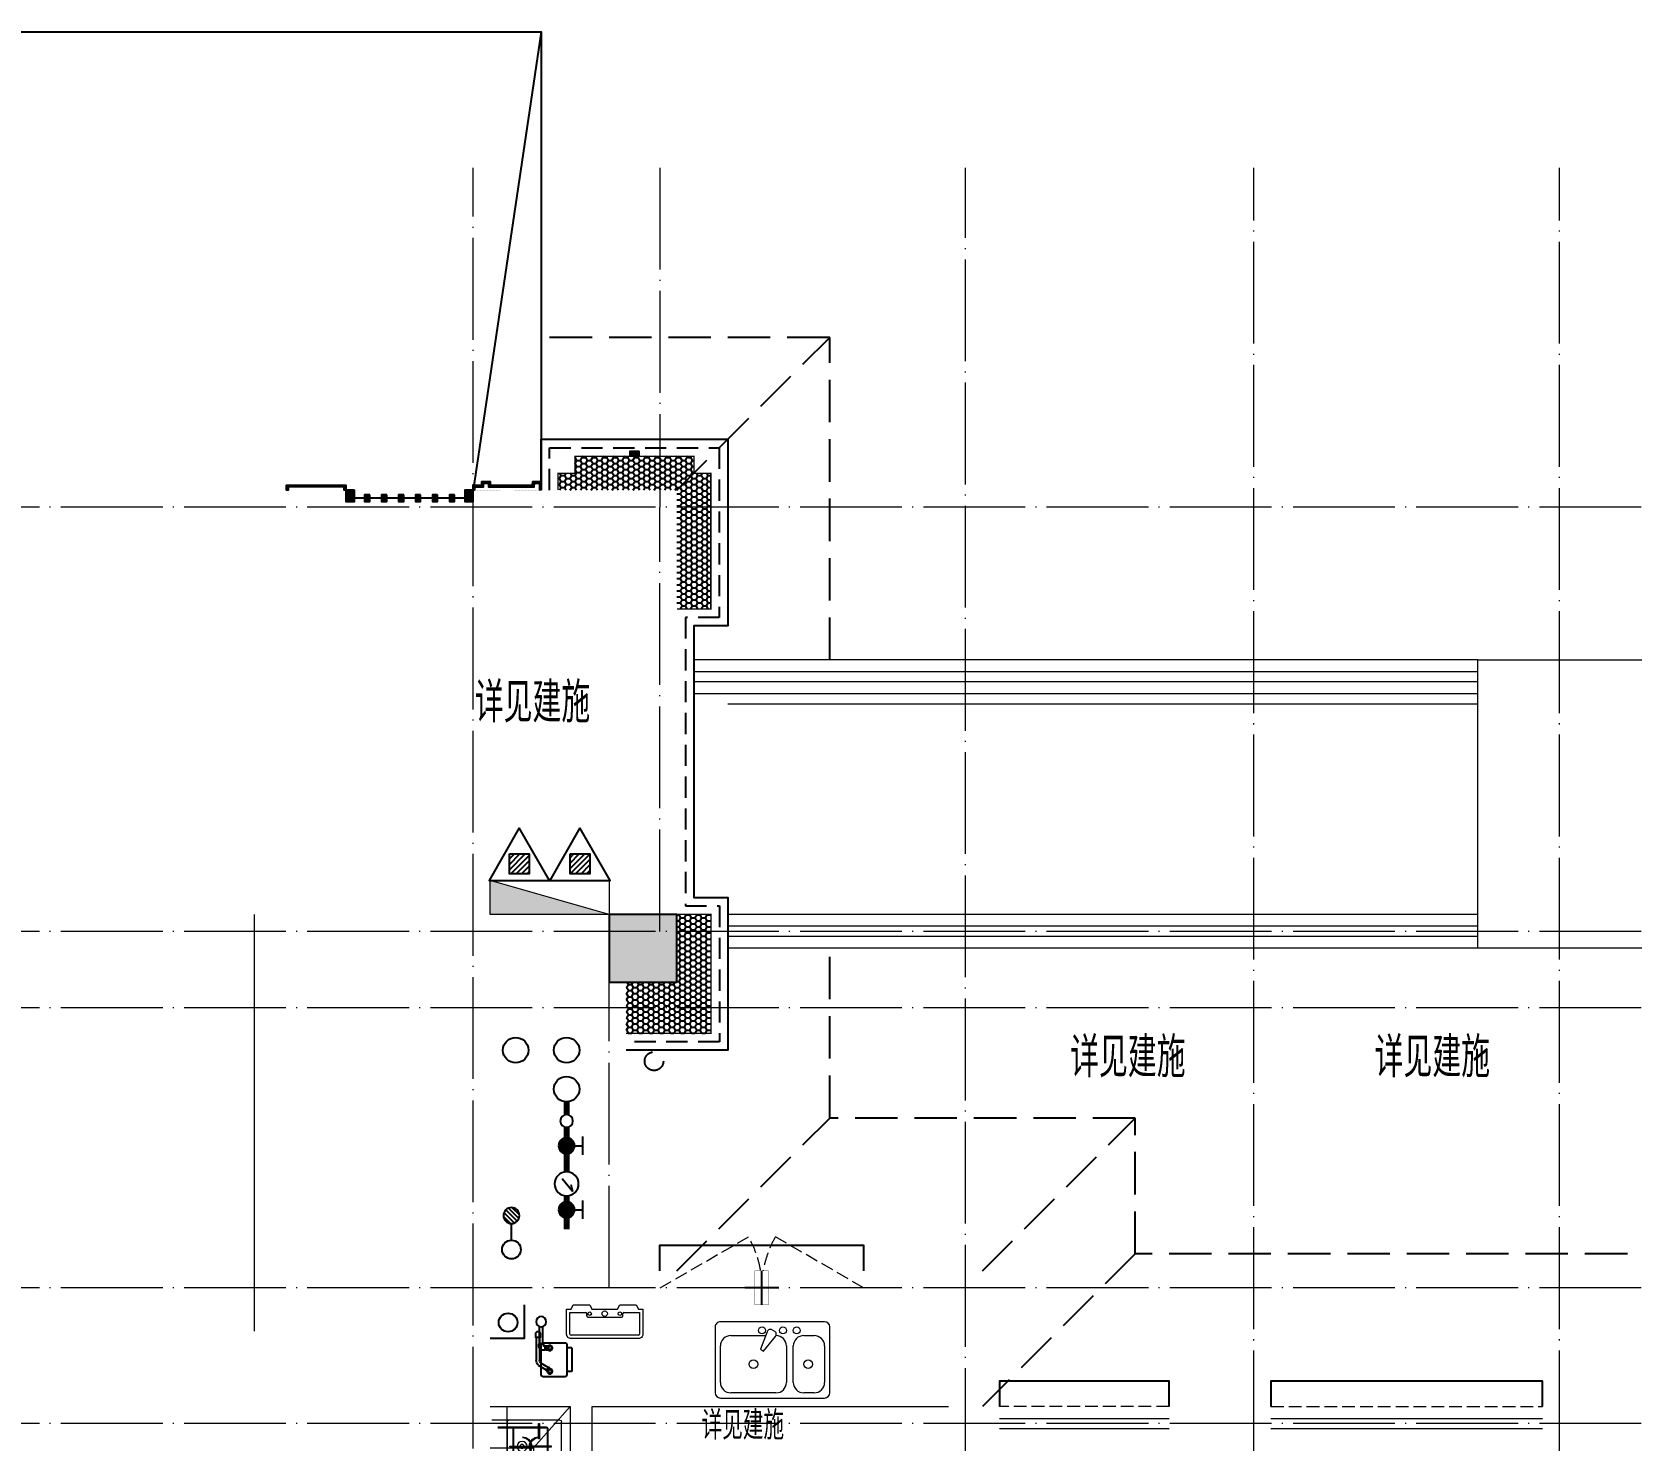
# Model space of a CAD drawing. Extents: x -518115 to 389031, y -209821 to 1628073.
# Drawn here: x 24617 to 34038, y 682660 to 690957 of the extents above; entities that cross this region are included whole.
import ezdxf

# ---------------------------------------------------------------- set-up
doc = ezdxf.new("R2010")
doc.units = 0
doc.header["$LTSCALE"] = 1000
doc.header["$MEASUREMENT"] = 0
for name, pattern in [('DASH', [0.35, 0.25, -0.1]), ('DOTE', [2.42, 2, -0.2, 0.02, -0.2]), ('HIDDEN', [0.375, 0.25, -0.125])]:
    doc.linetypes.add(name, pattern=pattern)
for name, color, linetype in [('A-EQPM-MECH', 191, 'Continuous'), ('AH-FURNITURE', 1, 'Continuous'), ('EQUIP_地漏', 7, 'Continuous'), ('EQUIP_消防', 7, 'Continuous'), ('IP-bath&kitchen-JOHNSON', 4, 'Continuous'), ('PUB_TEXT', 4, 'Continuous'), ('VPIPE-中水', 122, 'Continuous'), ('VPIPE-凝结', 150, 'Continuous'), ('VPIPE-废水', 31, 'Continuous'), ('VPIPE-消防', 1, 'TG_X'), ('VPIPE-给水', 3, 'TG_J'), ('VPIPE-雨水', 4, 'DASH'), ('卫生间', 6, 'Continuous'), ('建筑-排气道', 9, 'Continuous'), ('机电标识类', 1, 'Continuous'), ('污水', 3, 'Continuous'), ('看线', 251, 'Continuous'), ('立面', 73, 'Continuous'), ('立面-看线', 251, 'Continuous'), ('给水', 4, 'Continuous'), ('铝合金', 144, 'Continuous')]:
    doc.layers.add(name, color=color, linetype=linetype)
for name, color, linetype, lineweight in [('DOTE', 19, 'DOTE', 9), ('EQUIP_消火栓', 242, 'Continuous', 18), ('LVTRY', 1, 'Continuous', 13), ('PUB_HATCH', 8, 'Continuous', 9), ('STAIR', 2, 'Continuous', 18), ('WINDOW', 144, 'Continuous', 15), ('平面-栏杆', 135, 'Continuous', 15), ('平面-看线', 45, 'Continuous', 15), ('平面-空调室内机', 176, 'Continuous', 9), ('平面-空调预留孔', 173, 'Continuous', 15), ('空调', 76, 'Continuous', 13), ('立面-洞口示意', 152, 'Continuous', 13)]:
    doc.layers.add(name, color=color, linetype=linetype, lineweight=lineweight)
doc.styles.add('_TCH_AXIS', font='COMPLEX', dxfattribs={"bigfont": 'GBCBIG'})
doc.styles.add('DIM_FONT', font='SIMPLEX.shx', dxfattribs={"width": 0.56})
doc.styles.add('TG_LINETYPE', font='SIMPLEX', dxfattribs={"width": 0.8, "height": 3, "bigfont": 'HZTXT'})
doc.linetypes.add('TG_J', pattern='A,2,-0.22,["J",TG_LINETYPE,S=0.1,R=0,X=-0.18,Y=-0.15],0', length=2.22)
doc.linetypes.add('TG_X', pattern='A,4,-0.3,["X",TG_LINETYPE,S=0.1,R=0,X=-0.23,Y=-0.15],0', length=4.3)

# ---------------------------------------------------------------- blocks, each defined once
blk = doc.blocks.new('rtyg7uyhg')
at = {"layer": 'LVTRY'}
for p, q in [((193590.3, 45458.1), (193590.3, 45069.5)), ((194234.6, 45488.8), (193621, 45488.8)), ((193896.4, 45429.9), (193857.6, 45326.3)), ((193925.8, 45440.4), (193940.1, 45432.2)), ((194265.3, 45069.5), (194265.3, 45458.1)), ((193621, 45130.8), (193621, 45345.6)), ((193682.3, 45407), (193887.8, 45407)), ((193857.6, 45326.3), (193875.3, 45316)), ((193875.3, 45316), (193945.6, 45401.5)), ((194009.6, 45345.6), (194009.6, 45130.8)), ((194050.5, 45130.8), (194050.5, 45345.6)), ((194111.9, 45407), (194173.3, 45407)), ((194234.6, 45345.6), (194234.6, 45130.8)), ((193621, 45038.8), (194234.6, 45038.8)), ((193948.3, 45069.5), (193682.3, 45069.5)), ((194173.3, 45069.5), (194111.9, 45069.5))]:
    blk.add_line(p, q, dxfattribs=at)
for centre, radius in [((193866.4, 45437.7), 20.5), ((193989.2, 45437.7), 20.5), ((194071, 45437.7), 20.5), ((193815.3, 45238.2), 25.6), ((194137.5, 45238.2), 25.6)]:
    blk.add_circle(centre, radius, dxfattribs=at)
for centre, radius, start, end in [((193621, 45458.1), 30.7, 89.99999, 179.99999), ((193915.6, 45422.7), 20.5, 59.99999, 159.46231), ((193929.8, 45414.5), 20.5, 320.53767, 59.99999), ((194234.6, 45458.1), 30.7, 359.99999, 89.99999), ((193682.3, 45345.6), 61.4, 89.99999, 179.99999), ((193948.3, 45345.6), 61.4, 359.99999, 89.99999), ((194111.9, 45345.6), 61.4, 89.99999, 179.99999), ((194173.3, 45345.6), 61.4, 359.99999, 89.99999), ((193682.3, 45130.8), 61.4, 179.99999, 269.99999), ((193948.3, 45130.8), 61.4, 269.99999, 359.99999), ((194111.9, 45130.8), 61.4, 179.99999, 269.99999), ((194173.3, 45130.8), 61.4, 269.99999, 359.99999), ((193621, 45069.5), 30.7, 179.99999, 269.99999), ((194234.6, 45069.5), 30.7, 269.99999, 359.99999)]:
    blk.add_arc(centre, radius, start, end, dxfattribs=at)
at = {"layer": 'LVTRY', "style": 'DIM_FONT', "width": 0.8, "flags": 9}
for tag in ['YSIZE', 'XSIZE']:
    blk.add_attdef(tag, (193927.8, 45487.8), '', height=0.5, rotation=89.99999, dxfattribs=at)
blk = doc.blocks.new('A$C60D053AF')
at = {"layer": 'AH-FURNITURE', "color": 8}
for p, q in [((232.5, -90), (128.3, -90)), ((192.5, -71), (327.6, -71)), ((192.5, -91), (327.6, -91)), ((355.9, -82.7), (384.2, -129)), ((232.5, -110), (128.3, -110)), ((245, -129.5), (245, -122.5)), ((265, -129.5), (265, -122.5)), ((341.7, -96.9), (370, -143.2)), ((255, -281), (255, -251)), ((255, -281), (393, -281)), ((393, -281), (393, -251))]:
    blk.add_line(p, q, dxfattribs=at)
for points in [[(170, -68, 1), (170, -94), (192.5, -94), (192.5, -68)], [(268, -122.5), (268, -107, 0.414214), (248, -87), (232.5, -87), (232.5, -113), (242, -113), (242, -122.5)], [(234, -251), (414, -251, 0.414214), (424, -241), (424, -111, 0.414214), (414, -101), (234, -101, 0.414214), (224, -111), (224, -241, 0.414214)], [(242, -152, 1), (268, -152), (268, -129.5), (242, -129.5)], [(383.8, -161.2, 1), (402.2, -142.8), (386.3, -126.9), (367.9, -145.3)]]:
    blk.add_lwpolyline(points, format="xyb", close=True, dxfattribs=at)
for centre, radius in [((100, -100), 30), ((255, -152), 15), ((255, -152), 10), ((393, -152), 15), ((393, -152), 10)]:
    blk.add_circle(centre, radius, dxfattribs=at)
for radius in [40, 20]:
    blk.add_arc((327.6, -111), radius, 45, 90, dxfattribs=at)
blk = doc.blocks.new('A-Kitchen-7')
at = {"layer": 'LVTRY'}
for p, q in [((-519, 780), (-7, 834)), ((-7, 834), (-4, 811)), ((-515, 756), (-519, 780)), ((-4, 811), (-515, 756)), ((515, 756), (-515, 756)), ((-515, 756), (-515, 40)), ((-486, 761), (-485, 756)), ((-29, 767), (-112, 756)), ((-29, 767), (-35, 806)), ((515, 780), (0, 780)), ((0, 756), (0, 780)), ((515, 756), (515, 780)), ((515, 40), (515, 756)), ((-515, 40), (515, 40))]:
    blk.add_line(p, q, dxfattribs=at)
blk.add_lwpolyline([(-469, 40), (-469, 0), (469, 0), (469, 40)], close=True, dxfattribs=at)
blk = doc.blocks.new('*U70')
h = blk.add_hatch(color=5)
h.set_gradient(color1=(0, 0, 255), rotation=180, tint=1)
h.paths.add_polyline_path([(0, 0), (-6.35, -6.35), (-6.35, -2.159), (-15, -2.159), (-15, 2.159), (-6.35, 2.159), (-6.35, 6.35)])
at = {"color": 0, "linetype": 'Continuous'}
blk.add_lwpolyline([(0, 0), (-6.35, -6.35), (-6.35, -2.159), (-15, -2.159), (-15, 2.159), (-6.35, 2.159), (-6.35, 6.35)], close=True, dxfattribs=at)
blk = doc.blocks.new('sgrsefv')
at = {"layer": 'PUB_HATCH'}
blk.add_hatch(color=256, dxfattribs=at).paths.add_polyline_path([(1112933.3, 840916.3), (1112933.3, 840646.3), (1113073.3, 840646.3), (1113073.3, 840661.3), (1112968.3, 840661.3), (1112948.3, 840681.3), (1112948.3, 840881.3), (1112968.3, 840901.3), (1113288.3, 840901.3), (1113308.3, 840881.3), (1113308.3, 840681.3), (1113288.3, 840661.3), (1113183.3, 840661.3), (1113183.3, 840646.3), (1113323.3, 840646.3), (1113323.3, 840916.3)])
at = {"layer": 'LVTRY', "color": 1}
for p, q in [((1113073.3, 840661.3), (1113073.3, 840646.3)), ((1113183.3, 840661.3), (1113183.3, 840646.3))]:
    blk.add_line(p, q, dxfattribs=at)
for points in [[(1112918.3, 840931.3), (1113338.3, 840931.3), (1113338.3, 840631.3), (1112918.3, 840631.3)], [(1112933.3, 840916.3), (1113323.3, 840916.3), (1113323.3, 840646.3), (1112933.3, 840646.3)], [(1113288.3, 840661.3), (1112968.3, 840661.3), (1112948.3, 840681.3), (1112948.3, 840881.3), (1112968.3, 840901.3), (1113288.3, 840901.3), (1113308.3, 840881.3), (1113308.3, 840681.3), (1113288.3, 840661.3)]]:
    blk.add_lwpolyline(points, close=True, dxfattribs=at)
at = {"layer": '立面-洞口示意'}
blk.add_lwpolyline([(1112918.3, 840931.3), (1113181.8, 840837.4), (1113338.3, 840631.3)], dxfattribs=at)
at = {"layer": '建筑-排气道', "xscale": -5, "yscale": 5, "zscale": 5, "rotation": 270}
blk.add_blockref('*U70', (1113118.4, 840599), dxfattribs=at)
blk = doc.blocks.new('FRSDFDGDGDRGDR')
at = {"layer": '平面-空调预留孔'}
for p, q in [((699612.3, 775044), (699612.3, 775441.2)), ((699618.9, 775447.8), (699746.3, 775447.8)), ((699746.3, 775447.8), (699746.3, 775355.4)), ((699719.9, 775342.2), (699719.9, 775143)), ((699726.5, 775348.8), (699739.7, 775348.8)), ((699726.5, 775136.4), (699739.7, 775136.4)), ((699746.3, 775129.8), (699746.3, 775037.4)), ((699746.3, 775037.4), (699618.9, 775037.4))]:
    blk.add_line(p, q, dxfattribs=at)
blk.add_lwpolyline([(699766.1, 775166.7), (699792.5, 775153.5), (699792.5, 775057.2), (699766.1, 775044), (699766.1, 775017.6), (699618.9, 775017.6, -0.414214), (699592.5, 775044), (699592.5, 775441.2, -0.414214), (699618.9, 775467.6), (699766.1, 775467.6), (699766.1, 775441.2), (699792.5, 775428), (699792.5, 775331.6), (699766.1, 775318.4)], format="xyb", close=True, dxfattribs=at)
for centre, radius in [((699739.7, 775331.6), 10.6), ((699739.7, 775243.2), 15.8), ((699739.7, 775153.5), 10.6)]:
    blk.add_circle(centre, radius, dxfattribs=at)
for centre, start, end in [((699618.9, 775441.2), 90, 180), ((699726.5, 775342.2), 90, 180), ((699739.7, 775355.4), 270, 360), ((699726.5, 775143), 180, 270), ((699739.7, 775129.8), 0, 90), ((699618.9, 775044), 180, 270)]:
    blk.add_arc(centre, 6.6, start, end, dxfattribs=at)
blk = doc.blocks.new('GDGDRGDRGRD')
at = {"layer": 'LVTRY', "color": 251}
for p, q in [((430080.5, 371515.4), (429864.6, 371758.3)), ((430334.8, 371758.3), (429864.6, 371758.3)), ((429864.6, 371758.3), (429864.6, 370858.3)), ((430234.8, 370858.3), (430234.8, 371758.3)), ((430334.8, 371515.4), (430080.5, 371515.4)), ((430080.5, 371515.4), (430080.5, 371100.3)), ((429864.6, 370858.3), (430080.5, 371100.3)), ((430080.5, 371100.3), (430334.8, 371100.3)), ((429864.6, 370858.3), (430334.8, 370858.3))]:
    blk.add_line(p, q, dxfattribs=at)
at = {"layer": 'LVTRY'}
for p, q in [((429924.8, 371678.3), (430324.8, 371678.3)), ((429914.8, 370948.3), (429914.8, 371668.3)), ((429994.8, 371628.3), (429994.8, 371418.3)), ((429999.8, 371628.3), (429999.8, 371418.3)), ((430289.8, 371638.3), (430004.8, 371638.3)), ((430289.8, 371633.3), (430004.8, 371633.3)), ((430045.1, 371658.3), (430045.1, 371568.3)), ((430049.6, 371658.3), (430045.1, 371658.3)), ((430049.6, 371568.3), (430049.6, 371658.3)), ((430194.8, 371418.3), (430194.8, 371628.3)), ((430199.8, 371418.3), (430199.8, 371628.3)), ((430234.8, 371668.3), (430234.8, 370948.3)), ((429974.8, 371525.6), (430102.3, 371525.6)), ((429974.8, 371521.1), (429974.8, 371525.6)), ((430102.3, 371521.1), (429974.8, 371521.1)), ((430045.1, 371568.3), (430049.6, 371568.3)), ((430219.8, 371525.6), (430092.3, 371525.6)), ((430092.3, 371525.6), (430092.3, 371521.1)), ((430092.3, 371521.1), (430219.8, 371521.1)), ((430102.3, 371525.6), (430102.3, 371521.1)), ((430219.8, 371521.1), (430219.8, 371525.6)), ((430234.8, 371100.3), (430234.8, 371515.4)), ((430004.8, 371413.3), (430289.8, 371413.3)), ((430004.8, 371408.3), (430289.8, 371408.3)), ((430045.1, 371388.3), (430045.1, 371478.3)), ((430045.1, 371478.3), (430049.6, 371478.3)), ((430049.6, 371478.3), (430049.6, 371388.3)), ((429935.4, 371358.3), (429974.2, 371358.3)), ((429954.8, 371338.9), (429954.8, 371377.7)), ((430049.6, 371388.3), (430045.1, 371388.3)), ((429935.4, 371258.3), (429974.2, 371258.3)), ((429954.8, 371238.9), (429954.8, 371277.7)), ((430004.8, 371208.3), (430289.8, 371208.3)), ((430045.1, 371228.3), (430045.1, 371138.3)), ((430049.6, 371228.3), (430045.1, 371228.3)), ((430049.6, 371138.3), (430049.6, 371228.3)), ((429994.8, 370988.3), (429994.8, 371198.3)), ((429999.8, 370988.3), (429999.8, 371198.3)), ((430004.8, 371203.3), (430289.8, 371203.3)), ((430045.1, 371138.3), (430049.6, 371138.3)), ((430194.8, 371198.3), (430194.8, 370988.3)), ((430199.8, 371198.3), (430199.8, 370988.3)), ((430102.3, 371095.6), (429974.8, 371095.6)), ((429974.8, 371095.6), (429974.8, 371091.1)), ((429974.8, 371091.1), (430102.3, 371091.1)), ((430045.1, 370958.3), (430045.1, 371048.3)), ((430045.1, 371048.3), (430049.6, 371048.3)), ((430049.6, 371048.3), (430049.6, 370958.3)), ((430092.3, 371091.1), (430092.3, 371095.6)), ((430092.3, 371095.6), (430219.8, 371095.6)), ((430219.8, 371091.1), (430092.3, 371091.1)), ((430102.3, 371091.1), (430102.3, 371095.6)), ((430219.8, 371095.6), (430219.8, 371091.1)), ((430324.8, 370938.3), (429924.8, 370938.3)), ((430289.8, 370983.3), (430004.8, 370983.3)), ((430289.8, 370978.3), (430004.8, 370978.3)), ((430049.6, 370958.3), (430045.1, 370958.3))]:
    blk.add_line(p, q, dxfattribs=at)
blk.add_lwpolyline([(429608.8, 370758.3), (429734.8, 370758.3), (429734.8, 371758.3), (427634.8, 371758.3)], dxfattribs=at)
for centre, radius in [((430147.3, 371523.3), 29.7), ((430147.3, 371523.3), 11.7), ((429954.8, 371358.3), 17), ((429954.8, 371258.3), 17), ((430147.3, 371093.3), 29.7), ((430147.3, 371093.3), 11.7)]:
    blk.add_circle(centre, radius, dxfattribs=at)
for centre, radius, start, end in [((429924.8, 371668.3), 10, 90, 180), ((430224.8, 371668.3), 10, 0, 90), ((430004.8, 371628.3), 10, 90, 180), ((430004.8, 371628.3), 5, 90, 180), ((430189.8, 371628.3), 10, 0, 90), ((430189.8, 371628.3), 5, 0, 90), ((430047.3, 371523.3), 56.7, 2.27424, 87.72576), ((430047.3, 371523.3), 52.2, 2.47041, 87.52959), ((430047.3, 371523.3), 56.7, 272.27424, 357.72576), ((430047.3, 371523.3), 52.2, 272.47041, 357.52959), ((430147.3, 371523.3), 56.7, 92.27424, 177.72576), ((430147.3, 371523.3), 56.7, 182.27424, 267.72576), ((430147.3, 371523.3), 52.2, 92.47041, 177.52959), ((430147.3, 371523.3), 52.2, 182.47041, 267.52959), ((430004.8, 371418.3), 10, 180, 270), ((430004.8, 371418.3), 5, 180, 270), ((430189.8, 371418.3), 5, 270, 0), ((430189.8, 371418.3), 10, 270, 0), ((430004.8, 371198.3), 10, 90, 180), ((430189.8, 371198.3), 10, 0, 90), ((430004.8, 371198.3), 5, 90, 180), ((430047.3, 371093.3), 56.7, 2.27424, 87.72576), ((430047.3, 371093.3), 52.2, 2.47041, 87.52959), ((430147.3, 371093.3), 56.7, 92.27424, 177.72576), ((430147.3, 371093.3), 52.2, 92.47041, 177.52959), ((430189.8, 371198.3), 5, 0, 90), ((430047.3, 371093.3), 56.7, 272.27424, 357.72576), ((430047.3, 371093.3), 52.2, 272.47041, 357.52959), ((430147.3, 371093.3), 56.7, 182.27424, 267.72576), ((430147.3, 371093.3), 52.2, 182.47041, 267.52959), ((429924.8, 370948.3), 10, 180, 270), ((430004.8, 370988.3), 10, 180, 270), ((430004.8, 370988.3), 5, 180, 270), ((430189.8, 370988.3), 5, 270, 0), ((430189.8, 370988.3), 10, 270, 0), ((430224.8, 370948.3), 10, 270, 0)]:
    blk.add_arc(centre, radius, start, end, dxfattribs=at)
at = {"xscale": -1, "rotation": 270}
blk.add_blockref('FRSDFDGDGDRGDR', (-345582.7, -327434.2), dxfattribs=at)
at = {"xscale": -1}
blk.add_blockref('rtyg7uyhg', (622599.6, 326769.5), dxfattribs=at)
for name, p, rotation in [('A$C60D053AF', (430134.8, 372358.3), 270), ('sgrsefv', (1543253.1, 1211089.9), 180)]:
    blk.add_blockref(name, p, dxfattribs=dict(rotation=rotation))
at = {"layer": 'LVTRY', "color": 1, "extrusion": (0, 0, -1), "xscale": -0.7999999999883585, "yscale": 0.7999999999883585, "zscale": -0.7999999999883585}
blk.add_blockref('A-Kitchen-7', (-429196.8, 370158.6), dxfattribs=at)
blk = doc.blocks.new('A$C2705576B')
at = {"layer": '给水'}
h = blk.add_hatch(color=256, dxfattribs=at)
edge = h.paths.add_edge_path()
edge.add_arc((417.5, -1741.2), 47.2, 0, 360)
h = blk.add_hatch(color=256, dxfattribs=at)
edge = h.paths.add_edge_path()
edge.add_arc((794.7, -1741.2), 47.2, 0, 360)
for p, q in [((363.1, -1645.4), (471.8, -1645.4)), ((417.5, -1741.2), (417.5, -1645.4)), ((740.3, -1645.4), (849, -1645.4)), ((794.7, -1741.2), (794.7, -1645.4)), ((601.1, -1768.1), (525.3, -1704.3)), ((525.3, -1704.3), (564, -1715))]:
    blk.add_line(p, q, dxfattribs=at)
at = {"layer": '给水', "const_width": 35.4}
for points in [[(499.1, -1741.2), (302.5, -1741.2)], [(903.5, -1741.2), (640.6, -1741.2)], [(1052.8, -1741.2), (978.5, -1741.2)]]:
    blk.add_lwpolyline(points, dxfattribs=at)
at = {"layer": '给水'}
for centre, radius in [((417.5, -1741.2), 47.2), ((569.8, -1741.2), 70.8), ((794.7, -1741.2), 47.2), ((941, -1741.2), 37.5)]:
    blk.add_circle(centre, radius, dxfattribs=at)
blk = doc.blocks.new('$TwtSys$00000141')
at = {"color": 1}
for p, q in [((-47.1, 3.8), (-5, 45.9)), ((-47.1, 3.8), (-5, 45.9)), ((-43.6, -17.5), (17.5, 43.6)), ((-43.6, -17.5), (17.5, 43.6)), ((-33.2, -33.2), (33.2, 33.2)), ((-33.2, -33.2), (33.2, 33.2)), ((-16.2, -43.5), (43.8, 16.4)), ((-16.2, -43.5), (43.8, 16.4)), ((5.7, -46.1), (46.1, -5.7)), ((5.7, -46.1), (46.1, -5.7))]:
    blk.add_line(p, q, dxfattribs=at)
blk.add_circle((0, 0), 47, dxfattribs=at)
blk.add_circle((0, 0), 47, dxfattribs=at)
blk = doc.blocks.new('dongkong')
blk.add_wipeout([(-603756, 210771), (-603756, 210570.8), (-603836, 210570.8), (-603836, 210771)])
at = {"layer": '机电标识类', "color": 250, "linetype": 'DASH', "ltscale": 400}
for p, q in [((-603796, 210771), (-603796, 210570.8)), ((-603896, 210670.7), (-603696, 210670.7))]:
    blk.add_line(p, q, dxfattribs=at)
at = {"layer": '空调', "color": 6, "linetype": 'DASH', "const_width": 2}
blk.add_lwpolyline([(-603756, 210771), (-603756, 210570.8), (-603836, 210570.8), (-603836, 210771)], close=True, dxfattribs=at)
blk = doc.blocks.new('A$C1F074C3D')
at = {"layer": 'STAIR'}
blk.add_line((-1190, 4160), (-1190, 1703.5), dxfattribs=at)
blk = doc.blocks.new('$TwtSys$00000434')
for p, q in [((-0.5, 0.5), (-0.5, -0.5)), ((-0.5, -0.5), (0.5, 0.5)), ((0.5, 0.5), (-0.5, 0.5)), ((0.5, -0.5), (0.5, 0.5)), ((-0.5, -0.5), (0.5, -0.5))]:
    blk.add_line(p, q)
blk.add_solid([(0.5, -0.5), (0.5, 0.5), (-0.5, -0.5)])
blk = doc.blocks.new('$TwtSys$00000546')
h = blk.add_hatch()
h.set_pattern_fill('ANSI31', color=1, scale=200, style=0)
h.set_pattern_definition([(45, (-38543.802, -6670.83), (-17.67767, 17.67767), [])])
h.paths.add_polyline_path([(-65, 174), (65, 174), (65, 44), (-65, 44)])
at = {"color": 1}
for points in [[(0, 344), (-198, 0), (198, 0)], [(-65, 174), (65, 174), (65, 44), (-65, 44)]]:
    blk.add_lwpolyline(points, close=True, dxfattribs=at)
blk = doc.blocks.new('HFHFTHFD')
at = {"layer": 'DOTE', "linetype": 'DOTE', "ltscale": 0.3}
for p, q in [((434516.6, 603949.1), (434516.6, 612948.8)), ((437416.6, 604548.8), (437416.6, 612948.8)), ((439116.6, 601748.8), (439116.6, 612948.8)), ((440916.6, 601748.8), (440916.6, 612948.8)), ((472616.6, 610948.8), (418616.6, 610948.8)), ((435616.6, 608448.8), (435616.6, 610948.8)), ((472616.6, 608448.8), (418616.6, 608448.8)), ((435316.6, 606348.8), (435316.6, 608448.8)), ((472616.6, 607998.8), (418616.6, 607998.8)), ((472616.6, 606348.8), (418616.6, 606348.8)), ((472616.6, 605548.8), (418616.6, 605548.8))]:
    blk.add_line(p, q, dxfattribs=at)
blk = doc.blocks.new('A$C148B7D8E')
at = {"layer": '卫生间', "color": 159, "linetype": 'DASH', "true_color": 0x22346e}
for p, q in [((15200, 14500), (16100, 15400)), ((15200, 9900), (16100, 10800)), ((17000, 9900), (17900, 10800)), ((17900, 10000), (17000, 9100))]:
    blk.add_line(p, q, dxfattribs=at)
for points in [[(16100, 13500), (16100, 15400), (14400.2, 15400)], [(25100, 9000), (24300, 9000), (24300, 10000), (17900, 10000), (17900, 10800), (16100, 10800), (16100, 11800)]]:
    blk.add_lwpolyline(points, dxfattribs=at)
blk = doc.blocks.new('A$C028C60F5')
at = {"color": 6}
blk.add_lwpolyline([(400, 0), (0, 0), (0, -400), (400, -400)], close=True, dxfattribs=at)
at = {"layer": 'PUB_HATCH'}
blk.add_solid([(0, -400), (400, -400), (0, 0), (400, 0)], dxfattribs=at)
blk = doc.blocks.new('A$C3EFA6995')
for p in [(9700, -2400), (15900, -2400)]:
    blk.add_blockref('A$C028C60F5', p)

msp = doc.modelspace()

# ---------------------------------------------------------------- hatches: boundary and pattern name
at = {"layer": '立面'}
h = msp.add_hatch(dxfattribs=at)
h.set_pattern_fill('ANSI31', color=251, scale=2)
h.set_pattern_definition([(45, (-866233.452, -107108.3295), (-2.24506403, 2.24506403), [])])
h.paths.add_polyline_path([(28191.3, 688457.2), (28141.3, 688457.2), (28141.3, 688487.2), (28191.3, 688487.2)])
h = msp.add_hatch(dxfattribs=at)
h.set_pattern_fill('ANSI31', color=251, scale=2)
h.set_pattern_definition([(45, (-866433.452, -108177.829), (-2.24506403, 2.24506403), [])])
edge = h.paths.add_edge_path()
edge.add_line((26466.6, 688257.2), (26456.6, 688257.2))
edge.add_line((26456.6, 688257.2), (26456.6, 688277.2))
edge.add_line((26456.6, 688277.2), (26126.6, 688277.2))
edge.add_line((26126.6, 688277.2), (26126.6, 688257.3))
edge.add_line((26126.6, 688257.3), (26116.6, 688257.2))
edge.add_line((26116.6, 688257.2), (26116.6, 688287.2))
edge.add_line((26116.6, 688287.2), (26466.6, 688287.2))
edge.add_line((26466.6, 688287.2), (26466.6, 688257.2))
h = msp.add_hatch(dxfattribs=at)
h.set_pattern_fill('ANSI31', color=251, scale=2)
h.set_pattern_definition([(45, (-677585.9357, -266823.3383), (-2.24506403, 2.24506403), [])])
h.paths.add_polyline_path([(26516.6, 688257.2), (26466.6, 688257.2), (26466.6, 688190.5), (26516.6, 688190.5)])
h = msp.add_hatch(dxfattribs=at)
h.set_pattern_fill('ANSI31', color=251, scale=2)
h.set_pattern_definition([(45, (-678285.939, -266823.342), (-2.24506403, 2.24506403), [])])
h.paths.add_polyline_path([(27216.6, 688257.2), (27166.6, 688257.2), (27166.6, 688190.5), (27216.6, 688190.5)])
h = msp.add_hatch(dxfattribs=at)
h.set_pattern_fill('ANSI31', color=251, scale=2)
h.set_pattern_definition([(45, (-678225.7032, -266823.1597), (-2.24506403, 2.24506403), [])])
h.paths.add_polyline_path([(27616.3, 688257.3), (27216.6, 688257.3), (27216.6, 688287.3), (27266.6, 688287.3), (27266.6, 688307.4), (27316.6, 688307.4), (27316.6, 688287.4), (27566.5, 688287.1), (27566.6, 688307.4), (27616.3, 688307.4)])
h.paths.add_polyline_path([(27606.3, 688257.3), (27226.6, 688257.3), (27226.6, 688277.3), (27276.6, 688277.3), (27276.6, 688297.4), (27306.6, 688297.4), (27306.6, 688277.4), (27576.4, 688277.1), (27576.5, 688297.4), (27606.3, 688297.4)])
h = msp.add_hatch(dxfattribs=at)
h.set_pattern_fill('ANSI31', color=251, scale=2)
h.set_pattern_definition([(45, (-677675.9383, -266823.3472), (-2.24506403, 2.24506403), [])])
h.paths.add_polyline_path([(26606.6, 688230.2), (26576.6, 688230.2), (26576.6, 688190.5), (26606.6, 688190.5)])
h = msp.add_hatch(dxfattribs=at)
h.set_pattern_fill('ANSI31', color=251, scale=2)
h.set_pattern_definition([(45, (-677775.9383, -266823.3463), (-2.24506403, 2.24506403), [])])
h.paths.add_polyline_path([(26706.6, 688230.2), (26676.6, 688230.2), (26676.6, 688190.5), (26706.6, 688190.5)])
h = msp.add_hatch(dxfattribs=at)
h.set_pattern_fill('ANSI31', color=251, scale=2)
h.set_pattern_definition([(45, (-677875.9383, -266823.3454), (-2.24506403, 2.24506403), [])])
h.paths.add_polyline_path([(26806.6, 688230.2), (26776.6, 688230.2), (26776.6, 688190.5), (26806.6, 688190.5)])
h = msp.add_hatch(dxfattribs=at)
h.set_pattern_fill('ANSI31', color=251, scale=2)
h.set_pattern_definition([(45, (-677975.9383, -266823.3444), (-2.24506403, 2.24506403), [])])
h.paths.add_polyline_path([(26906.6, 688230.2), (26876.6, 688230.2), (26876.6, 688190.5), (26906.6, 688190.5)])
h = msp.add_hatch(dxfattribs=at)
h.set_pattern_fill('ANSI31', color=251, scale=2)
h.set_pattern_definition([(45, (-678075.9383, -266823.3435), (-2.24506403, 2.24506403), [])])
h.paths.add_polyline_path([(27006.6, 688230.2), (26976.6, 688230.2), (26976.6, 688190.5), (27006.6, 688190.5)])
h = msp.add_hatch(dxfattribs=at)
h.set_pattern_fill('ANSI31', color=251, scale=2)
h.set_pattern_definition([(45, (-678175.9383, -266823.3426), (-2.24506403, 2.24506403), [])])
h.paths.add_polyline_path([(27106.6, 688230.2), (27076.6, 688230.2), (27076.6, 688190.5), (27106.6, 688190.5)])
at = {"layer": '立面-看线'}
h = msp.add_hatch(dxfattribs=at)
h.set_pattern_fill('HONEY', color=256, scale=13)
h.set_pattern_definition([(0, (-407200.637, 156240.446), (30.95625, 17.872595), [20.6375, -41.275]), (120, (-407200.637, 156240.446), (-30.9562463, 17.8726014), [20.6375, -41.275]), (60, (-407200.637, 156240.446), (3.7e-06, 35.7451964), [-41.275, 20.6375])])
h.paths.add_polyline_path([(27816.3, 688357.2), (27816.3, 688457.2), (28516.3, 688457.2), (28516.3, 688357.2), (28616.3, 688357.2), (28616.3, 687557.2), (28416.6, 687557.2), (28416.6, 688257.2), (27717.2, 688257.2), (27717.2, 688357.2)])
h = msp.add_hatch(dxfattribs=at)
h.set_pattern_fill('HONEY', color=256, scale=13)
h.set_pattern_definition([(0, (-407300, 152740.447), (30.95625, 17.872595), [20.6375, -41.275]), (120, (-407300, 152740.447), (-30.9562463, 17.8726014), [20.6375, -41.275]), (60, (-407300, 152740.447), (3.7e-06, 35.7451964), [-41.275, 20.6375])])
h.paths.add_polyline_path([(28116.6, 685357.2), (28416.6, 685357.2), (28416.6, 685757.2), (28616, 685757.2), (28616, 685057.2), (28116.6, 685057.2)])

# ---------------------------------------------------------------- linework, layer by layer
at = {"color": 1, "const_width": 8}
for points in [[(28416.6, 687557.2), (28616.3, 687557.2), (28616.3, 688357.2), (28516.3, 688357.2), (28516.3, 688457.2), (28226.3, 688457.2), (28226.3, 688457.2), (28106.3, 688457.2), (28106.3, 688457.2), (27816.3, 688457.2), (27816.3, 688357.2), (27716.3, 688357.2), (27716.3, 688257.2)], [(28416.6, 685757.2), (28616.6, 685757.2), (28616.6, 685057.2), (28116.6, 685057.2)]]:
    msp.add_lwpolyline(points, dxfattribs=at)
at = {"layer": 'A-EQPM-MECH', "color": 2}
for points in [[(22616.8, 688257.2), (22616.8, 690957.2), (27616.8, 690957.2), (27616.8, 688257.2)], [(27616.6, 690957.2), (27216.6, 688257.2)]]:
    msp.add_lwpolyline(points, dxfattribs=at)
at = {"layer": 'DOTE', "linetype": 'DOTE', "ltscale": 0.3}
msp.add_line((28316.6, 690157.2), (28316.6, 688157.2), dxfattribs=at)
at = {"layer": 'IP-bath&kitchen-JOHNSON', "color": 8}
msp.add_lwpolyline([(27516.6, 683457.2), (27516.6, 683257.2), (27316.6, 683257.2)], dxfattribs=at)
at = {"layer": 'STAIR'}
msp.add_line((28716.3, 686997.4), (33136.3, 686997.4), dxfattribs=at)
msp.add_lwpolyline([(33136.3, 687257.4), (34636.3, 687257.4), (34636.3, 685557.4), (33136.3, 685557.4)], close=True, dxfattribs=at)
at = {"layer": 'VPIPE-中水', "linetype": 'Continuous'}
msp.add_circle((27421.8, 683352.2), 55, dxfattribs=at)
at = {"layer": 'VPIPE-凝结'}
msp.add_line((27441.6, 683837.2), (27441.6, 683935.2), dxfattribs=at)
at = {"layer": 'VPIPE-废水'}
msp.add_circle((27441.6, 683782.2), 55, dxfattribs=at)
at = {"layer": 'VPIPE-消防', "linetype": 'Continuous'}
msp.add_circle((27466.6, 684957.2), 75, dxfattribs=at)
at = {"layer": 'VPIPE-给水', "linetype": 'Continuous'}
for centre in [(27766.6, 684957.2), (27766.6, 684727.2)]:
    msp.add_circle(centre, 75, dxfattribs=at)
at = {"layer": 'VPIPE-雨水'}
msp.add_circle((28281.6, 684892.2), 55, dxfattribs=at)
at = {"layer": 'WINDOW', "color": 250, "linetype": 'DASH', "ltscale": 0.3}
for points in [[(28318.4, 683557.2), (28838, 683857.2, -0.131652), (28918.4, 683557.2)], [(29516.6, 683557.2), (28997, 683857.2, 0.131652), (28916.6, 683557.2)]]:
    msp.add_lwpolyline(points, format="xyb", dxfattribs=at)
at = {"layer": '平面-栏杆'}
for p, q in [((33136.3, 687187.4), (28516.6, 687187.4)), ((33136.3, 687127.4), (28516.6, 687127.4)), ((33136.3, 685687.4), (28716.6, 685687.4)), ((33136.3, 685627.4), (28716.6, 685627.4))]:
    msp.add_line(p, q, dxfattribs=at)
for points in [[(30316.6, 682787.3), (31316.6, 682787.5)], [(31916.6, 682787.2), (33516.6, 682787.5)], [(30316.6, 682727.3), (31316.6, 682727.5)], [(31916.6, 682727.2), (33516.6, 682727.5)]]:
    msp.add_lwpolyline(points, dxfattribs=at)
at = {"layer": '平面-看线'}
for p, q in [((33136.3, 687257.4), (28516.6, 687257.4)), ((33136.3, 687057.4), (33136.3, 687257.4)), ((33136.3, 687057.4), (28516.6, 687057.4)), ((33136.3, 685757.4), (28716.6, 685757.4)), ((33136.3, 685557.4), (33136.3, 685757.4)), ((33136.3, 685557.4), (28716.6, 685557.4))]:
    msp.add_line(p, q, dxfattribs=at)
at = {"layer": '平面-看线', "linetype": 'DASH', "ltscale": 0.3}
for points in [[(31316.6, 682857.2), (30316.6, 682857.2)], [(31916.6, 682857.2), (33516.6, 682857.2)]]:
    msp.add_lwpolyline(points, dxfattribs=at)
at = {"layer": '看线', "color": 201}
msp.add_lwpolyline([(27616.3, 688257.2), (27616.3, 688557.2), (28716.3, 688557.2), (28716.3, 687457.2), (28516.6, 687457.2), (28516.6, 685857.2), (28716.6, 685857.2), (28716.6, 684957.2), (28116.6, 684957.2)], dxfattribs=at)
at = {"layer": '看线', "color": 201, "linetype": 'HIDDEN', "ltscale": 0.5}
msp.add_lwpolyline([(27666.3, 688257.2), (27666.3, 688507.2), (28666.3, 688507.2), (28666.3, 687507.2), (28466.6, 687507.2), (28466.6, 685807.2), (28666.6, 685807.2), (28666.6, 685007.2), (28116.6, 685007.2)], dxfattribs=at)
at = {"layer": '看线', "color": 202, "ltscale": 0.5}
for points in [[(31316.6, 682857.2), (31316.6, 683007.2), (30316.6, 683007.2), (30316.6, 682857.2)], [(33516.6, 682857.2), (33516.6, 683007.2), (31916.6, 683007.2), (31916.6, 682857.2)]]:
    msp.add_lwpolyline(points, dxfattribs=at)
at = {"layer": '立面', "color": 6}
for p, q in [((27006.6, 688230.2), (26976.6, 688230.2)), ((26976.6, 688230.2), (26976.6, 688190.5)), ((26976.6, 688190.5), (27006.6, 688190.5)), ((27006.6, 688190.5), (27006.6, 688230.2))]:
    msp.add_line(p, q, dxfattribs=at)
at = {"layer": '立面', "color": 251}
msp.add_lwpolyline([(28191.3, 688457.2), (28141.3, 688457.2), (28141.3, 688487.2), (28191.3, 688487.2)], close=True, dxfattribs=at)
msp.add_lwpolyline([(26466.6, 688257.2), (26456.6, 688257.2), (26456.6, 688277.2), (26126.6, 688277.2), (26126.6, 688257.3), (26116.6, 688257.2), (26116.6, 688287.2), (26466.6, 688287.2), (26466.6, 688257.2)], dxfattribs=at)
at = {"layer": '立面', "color": 6}
for points in [[(26516.6, 688257.2), (26466.6, 688257.2), (26466.6, 688190.5), (26516.6, 688190.5)], [(27216.6, 688257.2), (27166.6, 688257.2), (27166.6, 688190.5), (27216.6, 688190.5)], [(26606.6, 688230.2), (26576.6, 688230.2), (26576.6, 688190.5), (26606.6, 688190.5)], [(26706.6, 688230.2), (26676.6, 688230.2), (26676.6, 688190.5), (26706.6, 688190.5)], [(26806.6, 688230.2), (26776.6, 688230.2), (26776.6, 688190.5), (26806.6, 688190.5)], [(26906.6, 688230.2), (26876.6, 688230.2), (26876.6, 688190.5), (26906.6, 688190.5)]]:
    msp.add_lwpolyline(points, close=True, dxfattribs=at)
at = {"layer": '铝合金', "color": 6}
for p, q in [((26576.6, 688210.3), (26516.6, 688210.3)), ((26676.6, 688210.3), (26606.6, 688210.3)), ((26776.6, 688210.3), (26706.6, 688210.3)), ((26876.6, 688210.3), (26806.6, 688210.3)), ((26976.6, 688210.3), (26906.6, 688210.3)), ((27076.6, 688210.3), (27006.6, 688210.3)), ((27166.6, 688210.3), (27106.6, 688210.3))]:
    msp.add_line(p, q, dxfattribs=at)
for points in [[(28191.3, 688457.2), (28141.3, 688457.2), (28141.3, 688487.2), (28191.3, 688487.2)], [(26516.6, 688257.2), (26466.6, 688257.2), (26466.6, 688190.5), (26516.6, 688190.5)], [(27216.6, 688257.2), (27166.6, 688257.2), (27166.6, 688190.5), (27216.6, 688190.5)], [(26606.6, 688230.2), (26576.6, 688230.2), (26576.6, 688190.5), (26606.6, 688190.5)], [(26706.6, 688230.2), (26676.6, 688230.2), (26676.6, 688190.5), (26706.6, 688190.5)], [(26806.6, 688230.2), (26776.6, 688230.2), (26776.6, 688190.5), (26806.6, 688190.5)], [(26906.6, 688230.2), (26876.6, 688230.2), (26876.6, 688190.5), (26906.6, 688190.5)], [(27006.6, 688230.2), (26976.6, 688230.2), (26976.6, 688190.5), (27006.6, 688190.5)], [(27106.6, 688230.2), (27076.6, 688230.2), (27076.6, 688190.5), (27106.6, 688190.5)]]:
    msp.add_lwpolyline(points, close=True, dxfattribs=at)
for points in [[(26466.6, 688257.2), (26456.6, 688257.2), (26456.6, 688277.2), (26126.6, 688277.2), (26126.6, 688257.3), (26116.6, 688257.2), (26116.6, 688287.2), (26466.6, 688287.2), (26466.6, 688257.2)], [(27216.6, 688257.3), (27216.6, 688287.3), (27266.6, 688287.3), (27266.6, 688307.4), (27316.6, 688307.4), (27316.6, 688287.4), (27566.5, 688287.1), (27566.6, 688307.4), (27616.3, 688307.4), (27616.3, 688257.3)], [(27226.6, 688257.3), (27226.6, 688277.3), (27276.6, 688277.3), (27276.6, 688297.4), (27306.6, 688297.4), (27306.6, 688277.4), (27576.4, 688277.1), (27576.5, 688297.4), (27606.3, 688297.4), (27606.3, 688257.3)]]:
    msp.add_lwpolyline(points, dxfattribs=at)

# ---------------------------------------------------------------- block references
for name, p in [('A$C3EFA6995', (12116.6, 688157.2)), ('A$C1F074C3D', (27116.6, 681597.2))]:
    msp.add_blockref(name, p)
at = {"xscale": -1}
msp.add_blockref('GDGDRGDRGRD', (457651.4, 311098.8), dxfattribs=at)
at = {"layer": 'EQUIP_地漏', "xscale": -1, "rotation": 359.999999999891}
msp.add_blockref('$TwtSys$00000141', (27441.6, 683982.2), dxfattribs=at)
at = {"layer": 'EQUIP_消火栓', "xscale": -700, "yscale": 200, "zscale": 700}
msp.add_blockref('$TwtSys$00000434', (27666.6, 685857.2), dxfattribs=at)
at = {"layer": 'EQUIP_消防', "xscale": 0.9, "yscale": 0.9, "zscale": 0.9}
for p in [(27488, 685957.2), (27845.1, 685957.2)]:
    msp.add_blockref('$TwtSys$00000546', p, dxfattribs=at)
at = {"layer": '污水', "xscale": -1, "rotation": 269.999999999891}
msp.add_blockref('A$C2705576B', (29507.8, 683599.3), dxfattribs=at)

# ---------------------------------------------------------------- texts
at = {"layer": 'PUB_TEXT', "style": '_TCH_AXIS'}
for height, p in [(236.31, (27225.2, 686887.9)), (236.31, (30732.9, 684797.1)), (236.31, (32527, 684797.1)), (168.79, (28561.7, 682662.3))]:
    msp.add_text('详见建施', height=height, dxfattribs=at).set_placement(p)

# ---------------------------------------------------------------- next in the draw order: block references
at = {"layer": '平面-空调室内机', "ltscale": 0.3, "rotation": 180}
msp.add_blockref('dongkong', (-574879.5, 894228), dxfattribs=at)

# ---------------------------------------------------------------- next in the draw order: linework, layer by layer
at = {"layer": '看线', "color": 202, "ltscale": 0.5}
msp.add_lwpolyline([(28316.6, 683657.2), (28316.6, 683807.2), (29516.6, 683807.2), (29516.6, 683657.2)], dxfattribs=at)

# ---------------------------------------------------------------- next in the draw order: block references
for name, p in [('HFHFTHFD', (-407300, 77208.4)), ('A$C148B7D8E', (13216.6, 673757.2))]:
    msp.add_blockref(name, p)

doc.saveas('drawing.dxf')
